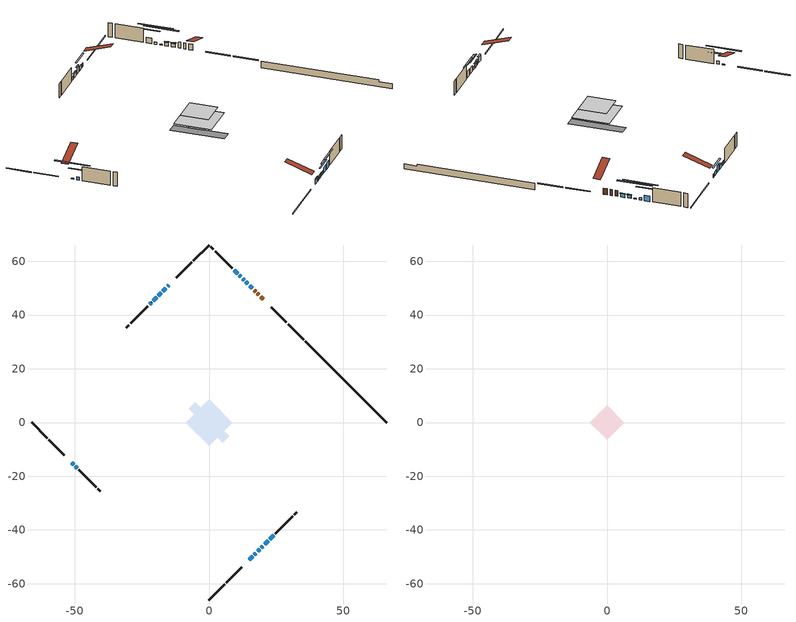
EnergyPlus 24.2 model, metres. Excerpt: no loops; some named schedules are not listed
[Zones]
conditioned space
 floor outside (Floor1 construction): -3.66,0 0,3.66 3.66,0 0,-3.66 z0.79
 floor adiabatic (AdiabaticFloorConstruction): -8.67,0 0,8.67 8.67,0 0,-8.67 z3.23
 floor foundation (Slab1 construction): -7.54,5.07 -5.07,7.54 7.54,-5.07 5.07,-7.54 z-1.53
 wall outside (RimJoist1 construction): 0,-66.1 5.79,-60.31 / -66.1,0 -60.31,-5.79 / 0,66.1 -5.79,60.31 / 35.27,30.83 29.48,36.62 z0.79:1.09
 wall outside (RimJoist2 construction): 6.45,-59.65 12.11,-53.99 / -59.65,-6.45 -53.99,-12.11 / -6.45,59.65 -12.11,53.99 / 28.82,37.28 23.16,42.94 z0.79:1.09
 wall outside (AdiabaticWallConstruction 1): 20.2,45.89 19.24,46.85 / 18.59,47.51 18.01,48.08 / 17.36,48.74 16.78,49.31 z0.79:2.82
 wall outside (AdiabaticWallConstruction): -15.06,51.03 -15.44,50.65 / -19.46,46.64 -20.76,45.34 / -21.41,44.69 -22.08,44.02 z0.79:2.01; 16.13,49.97 15.16,50.94 / 14.5,51.6 13.75,52.35 / 16.91,-49.19 17.45,-48.65 / 18.1,-48 18.86,-47.24 / 19.51,-46.58 20.05,-46.04 z0.79:1.96; -16.1,50 -17.18,48.92 z0.79:2.16; -17.83,48.26 -18.81,47.29 z0.79:2.98; 15.06,-51.03 16.25,-49.85 z0.79:2.52; 13.09,53.01 12.51,53.59 / -51.03,-15.06 -50.45,-15.64 z0.79:1.1; 11.86,54.24 11.32,54.78 z0.79:1.55; 10.66,55.44 9.37,56.73 / 20.71,-45.39 22,-44.09 z0.79:2.67; 22.66,-43.44 24.02,-42.07 z0.79:2.87; -49.8,-16.3 -49.15,-16.95 z0.79:1.86
 wall outside (Wall1 construction): 24.68,-41.42 31.11,-34.99 / -48.5,-17.6 -42.07,-24.03 / -22.73,43.36 -29.16,36.94 / 8.71,57.39 2.28,63.81 z0.79:5.67
 wall outside (Wall3 construction): 31.77,-34.33 32.74,-33.36 / -41.41,-24.69 -40.44,-25.66 / -29.82,36.28 -30.79,35.31 / 1.63,64.47 0.66,65.44 z0.79:5.67
 wall foundation (FoundationWall1 construction): 35.92,30.17,-1.53 35.92,30.17,0.79 63.08,3.02,0.79 63.08,3.02,0.15 66.1,0,0.15 66.1,0,-1.53
 window (WindowConstruction 13): -15.07,51.03 -15.44,50.65 z0.79:2.01
 window (WindowConstruction 5): 16.13,49.97 15.16,50.94 z0.79:1.96
 window (WindowConstruction 6): 14.5,51.6 13.75,52.35 z0.79:1.96
 window (WindowConstruction 7): -16.1,50 -17.18,48.92 z0.79:2.16
 window (WindowConstruction 8): -17.84,48.26 -18.81,47.29 z0.79:2.98
 window (WindowConstruction 9): -19.46,46.64 -20.76,45.34 z0.79:2.01
 window (WindowConstruction 10): 15.07,-51.03 16.25,-49.85 z0.79:2.52
 window (WindowConstruction 11): 16.91,-49.19 17.45,-48.65 z0.79:1.96
 window (WindowConstruction 12): 18.1,-47.99 18.86,-47.24 z0.79:1.96
 window (WindowConstruction 15): 13.09,53.01 12.51,53.58 z0.79:1.09
 window (WindowConstruction 14): -21.41,44.69 -22.08,44.02 z0.79:2.01
 window (WindowConstruction 16): 11.86,54.24 11.32,54.78 z0.79:1.55
 window (WindowConstruction 17): -51.03,-15.07 -50.46,-15.64 z0.79:1.09
 window (WindowConstruction): 10.66,55.44 9.37,56.73 z0.79:2.67
 window (WindowConstruction 1): 19.51,-46.58 20.05,-46.04 z0.79:1.96
 window (WindowConstruction 2): 20.71,-45.39 22,-44.09 z0.79:2.67
 window (WindowConstruction 3): 22.66,-43.44 24.02,-42.07 z0.79:2.87
 window (WindowConstruction 4): -49.8,-16.3 -49.15,-16.94 z0.79:1.86
 door (Door): 20.2,45.9 19.24,46.85 z0.79:2.82
 door (Door 1): 18.59,47.51 18.01,48.08 z0.79:2.82
 door (Door 2): 17.36,48.74 16.78,49.31 z0.79:2.82
 ceiling adiabatic (AdiabaticFloorConstruction): 0,-8.67 8.67,0 0,8.67 -8.67,0 z3.23
attic - vented
 floor to conditioned space (Floor2 construction Reversed): -6.41,0 0,6.41 6.41,0 0,-6.41 z5.67
 roof outside (Roof1 construction): 14.41,-51.69,5.67 8.16,-45.45,8.61 6.52,-47.09,8.61 12.76,-53.33,5.67; -51.69,-14.41,5.67 -45.45,-8.16,8.61 -47.09,-6.52,8.61 -53.33,-12.76,5.67; -14.41,51.69,5.67 -8.16,45.45,8.61 -6.52,47.09,8.61 -12.76,53.33,5.67; 20.86,45.24,5.67 14.62,38.99,8.61 16.26,37.35,8.61 22.5,43.59,5.67
shading: 15.02,51.08 16.27,49.83 16.56,50.12 15.31,51.37 z2.16; 13.6,52.49 14.64,51.45 14.93,51.75 13.89,52.78 z2.16; -19.04,47.05 -14.23,51.86 -14.53,52.15 -19.34,47.34 z4.8; -18.95,47.15 -17.69,48.4 -17.98,48.7 -19.24,47.44 z3.18; -20.9,45.2 -19.32,46.78 -19.61,47.07 -21.19,45.49 z2.21; 16.39,-49.7 14.92,-51.17 15.21,-51.47 16.68,-50 z2.72; 17.59,-48.51 16.77,-49.33 17.06,-49.62 17.88,-48.8 z2.16; 19,-47.1 17.96,-48.14 18.25,-48.43 19.29,-47.39 z2.16; 8.71,57.39 16.89,49.2 17.18,49.5 9,57.68 z6.47; 7.51,58.58 15.66,50.44 15.95,50.73 7.8,58.87 z6.93; -46.65,-19.44 -54.84,-11.26 -55.13,-11.55 -46.94,-19.74 z6.47; 7.5,58.6 12.53,53.57 12.82,53.86 7.79,58.89 z5.31; 21.92,-44.18 17.65,-48.45 17.94,-48.74 22.21,-44.47 z4.6; 23.87,-42.23 18.84,-47.25 19.13,-47.54 24.16,-42.52 z5.31; 25.89,-40.21 20.79,-45.3 21.08,-45.59 26.18,-40.5 z5.51; -47.29,-18.81 -51.67,-14.43 -51.96,-14.72 -47.58,-19.1 z4.5
[Building]
Building 1: Terrain=Suburbs
[Site:Location]
Toronto City Centre_ON: Latitude {deg}=43.63; Longitude {deg}=-79.39; Time Zone {hr}=-5; Elevation {m}=77; Keep Site Location Information=Yes
[Site:GroundTemperature:Shallow]
5.01852, 3.26908, 3.12898, 3.95918, 7.29196, 10.6092, 13.4851, 15.3069, 15.4617, 13.9799, 11.1774, 7.9619
[Site:WaterMainsTemperature]
Calculation Method=Schedule; Temperature Schedule=mains temperature schedule
[Material] Roughness=Rough; Thermal Absorptance=0.9
Name | Thickness {m} | Conductivity {W/m-K} | Density {kg/m3} | Specific Heat {J/kg-K} | Solar Absorptance | Visible Absorptance
asphalt or fiberglass shingles | 0.00635 | 0.162714 | 1121.4 | 1465.45 | 0.4 | 0.4
ceiling loosefill ins | 0.254 | 0.0480833 | 16.02 | 1046.75 | 0.7 | 0.7
ceiling stud and cavity | 0.1397 | 0.101714 | 65.682 | 1177.47 | 0.7 | 0.7
concrete 4.0 in. | 0.1016 | 1.803125 | 2242.8 | 837.4 | 0.7 | 0.7
concrete 8.0 in. | 0.2032 | 1.803125 | 2242.8 | 837.4 | 0.7 | 0.7
door material | 0.04445 | 0.053851 | 512.64 | 1214.23 | 0.7 | 0.7
door material 1 | 0.04445 | 0.20624 | 512.64 | 1214.23 | 0.7 | 0.7
exterior vertical ins | 0.00241454 | 0.029427 | 32.04 | 1214.23 | 0.7 | 0.7
floor covering | 0.0127 | 0.0433444 | 54.468 | 1339.84 | 0.6 | 0.6
floor rigid ins; rim joist rigid ins; wall rigid ins | 0.051816 | 0.029427 | 32.04 | 1214.23 | 0.7 | 0.7
floor rigid ins 1; wall rigid ins 1 | 0.512978 | 0.029427 | 32.04 | 1214.23 | 0.7 | 0.7
floor stud and cavity | 0.1397 | 0.105897 | 92.3553 | 1139.71 | 0.7 | 0.7
floor stud and cavity 1 | 0.1397 | 1.75129 | 37.0049 | 1207.88 | 0.7 | 0.7
furniture material conditioned space 1 | 0.1524 | 0.115458 | 640.8 | 1214.23 | 0.6 | 0.6
gypsum board | 0.0127 | 0.160291 | 801 | 837.4 | 0.6 | 0.6
gypsum board 1 | 0.0127 | 0.160291 | 801 | 837.4 | 0.7 | 0.7
osb sheathing 0.5 in. | 0.0127 | 0.115458 | 512.64 | 1214.23 | 0.7 | 0.7
osb sheathing 0.75 in. | 0.01905 | 0.115458 | 512.64 | 1214.23 | 0.7 | 0.7
osb sheathing 2.0 in. | 0.0508 | 0.115458 | 512.64 | 1214.23 | 0.7 | 0.7
rim joist stud and cavity | 0.0508 | 0.035244 | 125.044 | 1163.47 | 0.6 | 0.6
rim joist stud and cavity 1 | 0.0508 | 0.308293 | 125.044 | 1163.47 | 0.6 | 0.6
wall stud and cavity | 0.1397 | 0.092254 | 139.0536 | 1170.24 | 0.7 | 0.7
wall stud and cavity 1 | 0.1397 | 0.109282 | 139.0536 | 1170.24 | 0.7 | 0.7
wall stud and cavity 2 | 0.0889 | 0.380278 | 52.3479 | 1209.89 | 0.7 | 0.7
wall stud and cavity 3 | 0.0889 | 0.391764 | 83.0341 | 1211.67 | 0.7 | 0.7
wood siding | 0.0254 | 0.102417 | 544.68 | 1172.36 | 0.4 | 0.4
wood siding 1; wood siding 2; wood siding 3 | 0.0254 | 0.102417 | 544.68 | 1172.36 | 0.7 | 0.7
[WindowMaterial:SimpleGlazingSystem]
Name | U-Factor {W/m2-K} | Solar Heat Gain Coefficient
WindowMaterial | 2.24962 | 0.56
WindowMaterial 1 | 2.353531 | 0.52
WindowMaterial 10 | 3.032052 | 0.57
WindowMaterial 11 | 2.93382 | 0.65
WindowMaterial 12 | 2.79528 | 0.3
WindowMaterial 13 | 2.5903 | 0.43
WindowMaterial 2 | 2.97187 | 0.6
WindowMaterial 3 | 2.325141 | 0.53
WindowMaterial 4 | 2.34047 | 0.54
WindowMaterial 5 | 2.27858 | 0.55
WindowMaterial 6 | 2.33195 | 0.53
WindowMaterial 7 | 2.1531 | 0.6
WindowMaterial 8 | 2.191708 | 0.59
WindowMaterial 9 | 2.14969 | 0.6
[Construction]
AdiabaticFloorConstruction: floor stud and cavity 1, floor rigid ins 1, osb sheathing 0.75 in., floor covering
AdiabaticWallConstruction: wood siding 2, wall rigid ins 1, wall stud and cavity 2, gypsum board
AdiabaticWallConstruction 1: wood siding 3, wall rigid ins 1, wall stud and cavity 2, gypsum board
Door; Door 1: door material
Door 2: door material 1
Floor1 construction: floor stud and cavity, floor rigid ins, osb sheathing 0.75 in., floor covering
Floor2 construction Reversed: gypsum board, ceiling stud and cavity, ceiling loosefill ins
FoundationWall1 construction: concrete 8.0 in., gypsum board 1
furniture construction conditioned space 1: furniture material conditioned space 1
PartitionWallConstruction: gypsum board, wall stud and cavity 3, gypsum board
RimJoist1 construction: wood siding 1, rim joist rigid ins, osb sheathing 2.0 in., rim joist stud and cavity
RimJoist2 construction: wood siding 1, rim joist rigid ins, osb sheathing 2.0 in., rim joist stud and cavity 1
Roof1 construction: asphalt or fiberglass shingles
Slab1 construction: concrete 4.0 in.
Wall1 construction: wood siding, wall rigid ins, osb sheathing 0.5 in., wall stud and cavity, gypsum board
Wall3 construction: wood siding, osb sheathing 0.5 in., wall stud and cavity 1, gypsum board
WindowConstruction; WindowConstruction 2: WindowMaterial
WindowConstruction 1; WindowConstruction 11: WindowMaterial 1
WindowConstruction 10: WindowMaterial 9
WindowConstruction 12; WindowConstruction 6: WindowMaterial 5
WindowConstruction 13: WindowMaterial 10
WindowConstruction 14: WindowMaterial 11
WindowConstruction 15; WindowConstruction 17: WindowMaterial 12
WindowConstruction 16: WindowMaterial 13
WindowConstruction 3: WindowMaterial 2
WindowConstruction 4: WindowMaterial 3
WindowConstruction 5: WindowMaterial 4
WindowConstruction 7: WindowMaterial 6
WindowConstruction 8: WindowMaterial 7
WindowConstruction 9: WindowMaterial 8
[Zone] Multiplier=1; Part of Total Floor Area=Yes
Name | Volume {m3}
attic - vented | 39.2715
conditioned space | 561.7
[Space]
Name | Zone | Volume {m3}
attic - vented 1 | attic - vented | 39.2715
conditioned space 1 | conditioned space | 561.7
[ZoneInfiltration:EffectiveLeakageArea]
infil attic - vented 1: Zone or Space=attic - vented 1; Schedule=Always On Discrete; Effective Air Leakage Area {cm2}=3460.63; Stack Coefficient=0.000204679; Wind Coefficient=9.66621e-06
[ZoneMixing]
whole house fan mix: Zone or Space=attic - vented; Schedule=Always On Continuous; Design Flow Rate Calculation Method=Flow/Zone; Design Flow Rate {m3/s}=0; Source Zone or Space=conditioned space
[SurfaceProperty:ExposedFoundationPerimeter]
Slab1: Exposed Perimeter Calculation Method=TotalExposedPerimeter; Total Exposed Perimeter {m}=42.671
[InternalMass] Zone or ZoneList=conditioned space; Space or SpaceList=conditioned space 1
Name | Construction | Surface Area {m2}
furniture mass conditioned space 1 | furniture construction conditioned space 1 | 95.7799
partition wall mass | PartitionWallConstruction | 239.45
[Lights]
interior lighting: Zone or ZoneList or Space or SpaceList=conditioned space 1; Schedule=interior lighting schedule; Design Level Calculation Method=LightingLevel; Lighting Level {W}=343.2; Return Air Fraction=0; Fraction Radiant=0.6; Fraction Visible=0.2; Fraction Replaceable=1
[People]
occupants: Zone or ZoneList or Space or SpaceList=conditioned space 1; Number of People Schedule=occupants schedule; Number of People Calculation Method=People; Number of People=3; Fraction Radiant=0.314171; Sensible Heat Fraction=0.56303; Activity Level Schedule=occupants activity schedule; Carbon Dioxide Generation Rate {m3/s-W}=0; Enable ASHRAE 55 Comfort Warnings=No; Mean Radiant Temperature Calculation Type=EnclosureAveraged
[ElectricEquipment] Zone or ZoneList or Space or SpaceList=conditioned space 1; Design Level Calculation Method=EquipmentLevel
Name | Schedule | Design Level {W} | Fraction Latent | Fraction Radiant | Fraction Lost
clothes dryer | clothes dryer schedule | 140.772 | 0.015 | 0.081 | 0.85
clothes washer | clothes washer schedule | 32.1985 | 0.03 | 0.162 | 0.7
cooking range | cooking range schedule | 215.147 | 0.08 | 0.432 | 0.2
dishwasher | dishwasher schedule | 66.8632 | 0.3 | 0.18 | 0.4
fridge | fridge schedule | 72.9452 | 0 | 0.6 | 0
mech vent bath fan 0 | mech vent bath fan 0 schedule | 50.2 | 0 | 0 | 1
mech vent bath fan 1 | mech vent bath fan 1 schedule | 50.2 | 0 | 0 | 1
mech vent house fan | mech vent house fan schedule | 0 | 0 | 0 | 1
mech vent house fan cfis | mech vent house fan cfis schedule | 0 | 0 | 0 | 0
mech vent range fan 0 | mech vent range fan 0 schedule | 57 | 0 | 0 | 1
misc plug loads | misc plug loads schedule | 494.7 | 0.045 | 0.513 | 0.1
whole house fan | Always On Discrete | 0 | 0 | 0 | 1
[OtherEquipment] Zone or ZoneList or Space or SpaceList=conditioned space 1; Design Level Calculation Method=EquipmentLevel
Name | Fuel Type | Schedule | Design Level {W} | Fraction Latent | Fraction Radiant | Fraction Lost
clothes dryer 1 | Electricity | clothes dryer schedule | 0 | 0.015 | 0.081 | 0.85
cooking range 1 | Electricity | cooking range schedule | 0 | 0.08 | 0.432 | 0.2
general water use latent | None | general water use schedule | 62.594 | 1 | 0 | 0
general water use sensible | None | general water use schedule | -61.6891 | 0 | 0.6 | 0
mech vent house fan latent load | None | Always On Discrete | 0 | 1 | 0 | 0
mech vent house fan sensible load | None | Always On Discrete | 0 | 0 | 0 | 0
water heater energy adjustment1 | NaturalGas | Always On Discrete | 0.01 | 0 | 0 | 1
[ZoneInfiltration:DesignFlowRate] Zone or ZoneList or Space or SpaceList=conditioned space 1; Schedule=Always On Discrete; Design Flow Rate Calculation Method=Flow/Zone; Design Flow Rate {m3/s}=0
infil flow; natural vent flow; whole house fan flow
[Foundation:Kiva]
Foundation Kiva 1: Initial Indoor Air Temperature {C}=18; Wall Height Above Grade {m}=0.789981; Wall Depth Below Slab {m}=0.2032; Custom Block Material Name 1=exterior vertical ins; Custom Block Depth 1 {m}=2.31999; Custom Block X Position 1 {m}=0.2159; Custom Block Z Position 1 {m}=0
[Foundation:Kiva:Settings]
Soil Conductivity {W/m-K}=0.849921; Soil Density {kg/m3}=1842.3; Soil Specific Heat {J/kg-K}=418.7; Ground Solar Absorptivity=0.9; Ground Thermal Absorptivity=0.9; Ground Surface Roughness {m}=0.03; Far-Field Width {m}=40; Deep-Ground Boundary Condition=ZeroFlux; Deep-Ground Depth {m}=40; Minimum Cell Dimension {m}=0.2; Maximum Cell Growth Coefficient=3; Simulation Timestep=Timestep
[Exterior:Lights]
exterior lighting: Schedule=exterior lighting schedule; Design Level {W}=75.6
[Schedule:Constant]
Name | Hourly Value
Always On Continuous; mech vent house fan schedule; mech vent house fan cfis schedule; Always On Discrete | 1
occupants activity schedule | 117.228
fridge schedule | 0
[Schedule:Week:Daily]
interior lighting schedule Week Rule - Jan1-Jan27: interior lighting schedule day, interior lighting schedule day, interior lighting schedule day, interior lighting schedule day, interior lighting schedule day, interior lighting schedule day, interior lighting schedule day, interior lighting schedule default day, interior lighting schedule default day, interior lighting schedule default day, interior lighting schedule default day, interior lighting schedule default day
interior lighting schedule Week Rule - Jan28-Feb3: interior lighting schedule day, interior lighting schedule day, interior lighting schedule day, interior lighting schedule day, interior lighting schedule day 1, interior lighting schedule day 1, interior lighting schedule day 1, interior lighting schedule default day, interior lighting schedule default day, interior lighting schedule default day, interior lighting schedule default day, interior lighting schedule default day
interior lighting schedule Week Rule - Feb4-Feb24: interior lighting schedule day 1, interior lighting schedule day 1, interior lighting schedule day 1, interior lighting schedule day 1, interior lighting schedule day 1, interior lighting schedule day 1, interior lighting schedule day 1, interior lighting schedule default day, interior lighting schedule default day, interior lighting schedule default day, interior lighting schedule default day, interior lighting schedule default day
interior lighting schedule Week Rule - Feb25-Mar3: interior lighting schedule day 1, interior lighting schedule day 1, interior lighting schedule day 1, interior lighting schedule day 1, interior lighting schedule day 2, interior lighting schedule day 2, interior lighting schedule day 2, interior lighting schedule default day, interior lighting schedule default day, interior lighting schedule default day, interior lighting schedule default day, interior lighting schedule default day
interior lighting schedule Week Rule - Mar4-Mar31: interior lighting schedule day 2, interior lighting schedule day 2, interior lighting schedule day 2, interior lighting schedule day 2, interior lighting schedule day 2, interior lighting schedule day 2, interior lighting schedule day 2, interior lighting schedule default day, interior lighting schedule default day, interior lighting schedule default day, interior lighting schedule default day, interior lighting schedule default day
interior lighting schedule Week Rule - Apr1-Apr28: interior lighting schedule day 3, interior lighting schedule day 3, interior lighting schedule day 3, interior lighting schedule day 3, interior lighting schedule day 3, interior lighting schedule day 3, interior lighting schedule day 3, interior lighting schedule default day, interior lighting schedule default day, interior lighting schedule default day, interior lighting schedule default day, interior lighting schedule default day
interior lighting schedule Week Rule - Apr29-May5: interior lighting schedule day 3, interior lighting schedule day 3, interior lighting schedule day 4, interior lighting schedule day 4, interior lighting schedule day 4, interior lighting schedule day 4, interior lighting schedule day 4, interior lighting schedule default day, interior lighting schedule default day, interior lighting schedule default day, interior lighting schedule default day, interior lighting schedule default day
interior lighting schedule Week Rule - May6-May26: interior lighting schedule day 4, interior lighting schedule day 4, interior lighting schedule day 4, interior lighting schedule day 4, interior lighting schedule day 4, interior lighting schedule day 4, interior lighting schedule day 4, interior lighting schedule default day, interior lighting schedule default day, interior lighting schedule default day, interior lighting schedule default day, interior lighting schedule default day
interior lighting schedule Week Rule - May27-Jun2: interior lighting schedule day 4, interior lighting schedule day 4, interior lighting schedule day 4, interior lighting schedule day 4, interior lighting schedule day 4, interior lighting schedule day 5, interior lighting schedule day 5, interior lighting schedule default day, interior lighting schedule default day, interior lighting schedule default day, interior lighting schedule default day, interior lighting schedule default day
interior lighting schedule Week Rule - Jun3-Jun30: interior lighting schedule day 5, interior lighting schedule day 5, interior lighting schedule day 5, interior lighting schedule day 5, interior lighting schedule day 5, interior lighting schedule day 5, interior lighting schedule day 5, interior lighting schedule default day, interior lighting schedule default day, interior lighting schedule default day, interior lighting schedule default day, interior lighting schedule default day
interior lighting schedule Week Rule - Jul1-Jul28: interior lighting schedule day 6, interior lighting schedule day 6, interior lighting schedule day 6, interior lighting schedule day 6, interior lighting schedule day 6, interior lighting schedule day 6, interior lighting schedule day 6, interior lighting schedule default day, interior lighting schedule default day, interior lighting schedule default day, interior lighting schedule default day, interior lighting schedule default day
interior lighting schedule Week Rule - Jul29-Aug4: interior lighting schedule day 6, interior lighting schedule day 6, interior lighting schedule day 6, interior lighting schedule day 7, interior lighting schedule day 7, interior lighting schedule day 7, interior lighting schedule day 7, interior lighting schedule default day, interior lighting schedule default day, interior lighting schedule default day, interior lighting schedule default day, interior lighting schedule default day
interior lighting schedule Week Rule - Aug5-Aug25: interior lighting schedule day 7, interior lighting schedule day 7, interior lighting schedule day 7, interior lighting schedule day 7, interior lighting schedule day 7, interior lighting schedule day 7, interior lighting schedule day 7, interior lighting schedule default day, interior lighting schedule default day, interior lighting schedule default day, interior lighting schedule default day, interior lighting schedule default day
interior lighting schedule Week Rule - Aug26-Sep1: interior lighting schedule day 7, interior lighting schedule day 7, interior lighting schedule day 7, interior lighting schedule day 7, interior lighting schedule day 7, interior lighting schedule day 7, interior lighting schedule day 8, interior lighting schedule default day, interior lighting schedule default day, interior lighting schedule default day, interior lighting schedule default day, interior lighting schedule default day
interior lighting schedule Week Rule - Sep2-Sep29: interior lighting schedule day 8, interior lighting schedule day 8, interior lighting schedule day 8, interior lighting schedule day 8, interior lighting schedule day 8, interior lighting schedule day 8, interior lighting schedule day 8, interior lighting schedule default day, interior lighting schedule default day, interior lighting schedule default day, interior lighting schedule default day, interior lighting schedule default day
interior lighting schedule Week Rule - Sep30-Oct6: interior lighting schedule day 8, interior lighting schedule day 9, interior lighting schedule day 9, interior lighting schedule day 9, interior lighting schedule day 9, interior lighting schedule day 9, interior lighting schedule day 9, interior lighting schedule default day, interior lighting schedule default day, interior lighting schedule default day, interior lighting schedule default day, interior lighting schedule default day
interior lighting schedule Week Rule - Oct7-Oct27: interior lighting schedule day 9, interior lighting schedule day 9, interior lighting schedule day 9, interior lighting schedule day 9, interior lighting schedule day 9, interior lighting schedule day 9, interior lighting schedule day 9, interior lighting schedule default day, interior lighting schedule default day, interior lighting schedule default day, interior lighting schedule default day, interior lighting schedule default day
interior lighting schedule Week Rule - Oct28-Nov3: interior lighting schedule day 9, interior lighting schedule day 9, interior lighting schedule day 9, interior lighting schedule day 9, interior lighting schedule day 10, interior lighting schedule day 10, interior lighting schedule day 10, interior lighting schedule default day, interior lighting schedule default day, interior lighting schedule default day, interior lighting schedule default day, interior lighting schedule default day
interior lighting schedule Week Rule - Nov4-Nov24: interior lighting schedule day 10, interior lighting schedule day 10, interior lighting schedule day 10, interior lighting schedule day 10, interior lighting schedule day 10, interior lighting schedule day 10, interior lighting schedule day 10, interior lighting schedule default day, interior lighting schedule default day, interior lighting schedule default day, interior lighting schedule default day, interior lighting schedule default day
interior lighting schedule Week Rule - Nov25-Dec1: interior lighting schedule day 10, interior lighting schedule day 10, interior lighting schedule day 10, interior lighting schedule day 10, interior lighting schedule day 10, interior lighting schedule day 10, interior lighting schedule day 11, interior lighting schedule default day, interior lighting schedule default day, interior lighting schedule default day, interior lighting schedule default day, interior lighting schedule default day
interior lighting schedule Week Rule - Dec2-Dec31: interior lighting schedule day 11, interior lighting schedule day 11, interior lighting schedule day 11, interior lighting schedule day 11, interior lighting schedule day 11, interior lighting schedule day 11, interior lighting schedule day 11, interior lighting schedule default day, interior lighting schedule default day, interior lighting schedule default day, interior lighting schedule default day, interior lighting schedule default day
occupants schedule Week Rule - Jan1-Dec31: occupants schedule day, occupants schedule day, occupants schedule day, occupants schedule day, occupants schedule day, occupants schedule day, occupants schedule day, occupants schedule default day, occupants schedule default day, occupants schedule default day, occupants schedule default day, occupants schedule default day
clothes dryer schedule Week Rule - Jan1-Dec31: clothes dryer schedule day, clothes dryer schedule day, clothes dryer schedule day, clothes dryer schedule day, clothes dryer schedule day, clothes dryer schedule day, clothes dryer schedule day, clothes dryer schedule default day, clothes dryer schedule default day, clothes dryer schedule default day, clothes dryer schedule default day, clothes dryer schedule default day
clothes washer schedule Week Rule - Jan1-Dec31: clothes washer schedule day, clothes washer schedule day, clothes washer schedule day, clothes washer schedule day, clothes washer schedule day, clothes washer schedule day, clothes washer schedule day, clothes washer schedule default day, clothes washer schedule default day, clothes washer schedule default day, clothes washer schedule default day, clothes washer schedule default day
cooking range schedule Week Rule - Jan1-Dec31: cooking range schedule day, cooking range schedule day, cooking range schedule day, cooking range schedule day, cooking range schedule day, cooking range schedule day, cooking range schedule day, cooking range schedule default day, cooking range schedule default day, cooking range schedule default day, cooking range schedule default day, cooking range schedule default day
dishwasher schedule Week Rule - Jan1-Dec31: dishwasher schedule day, dishwasher schedule day, dishwasher schedule day, dishwasher schedule day, dishwasher schedule day, dishwasher schedule day, dishwasher schedule day, dishwasher schedule default day, dishwasher schedule default day, dishwasher schedule default day, dishwasher schedule default day, dishwasher schedule default day
mech vent bath fan 0 schedule Week Rule - Jan1-Dec31: mech vent bath fan 0 schedule day, mech vent bath fan 0 schedule day, mech vent bath fan 0 schedule day, mech vent bath fan 0 schedule day, mech vent bath fan 0 schedule day, mech vent bath fan 0 schedule day, mech vent bath fan 0 schedule day, mech vent bath fan 0 schedule default day, mech vent bath fan 0 schedule default day, mech vent bath fan 0 schedule default day, mech vent bath fan 0 schedule default day, mech vent bath fan 0 schedule default day
mech vent bath fan 1 schedule Week Rule - Jan1-Dec31: mech vent bath fan 1 schedule day, mech vent bath fan 1 schedule day, mech vent bath fan 1 schedule day, mech vent bath fan 1 schedule day, mech vent bath fan 1 schedule day, mech vent bath fan 1 schedule day, mech vent bath fan 1 schedule day, mech vent bath fan 1 schedule default day, mech vent bath fan 1 schedule default day, mech vent bath fan 1 schedule default day, mech vent bath fan 1 schedule default day, mech vent bath fan 1 schedule default day
mech vent range fan 0 schedule Week Rule - Jan1-Dec31: mech vent range fan 0 schedule day, mech vent range fan 0 schedule day, mech vent range fan 0 schedule day, mech vent range fan 0 schedule day, mech vent range fan 0 schedule day, mech vent range fan 0 schedule day, mech vent range fan 0 schedule day, mech vent range fan 0 schedule default day, mech vent range fan 0 schedule default day, mech vent range fan 0 schedule default day, mech vent range fan 0 schedule default day, mech vent range fan 0 schedule default day
misc plug loads schedule Week Rule - Jan1-Dec31: misc plug loads schedule day, misc plug loads schedule day, misc plug loads schedule day, misc plug loads schedule day, misc plug loads schedule day, misc plug loads schedule day, misc plug loads schedule day, misc plug loads schedule default day, misc plug loads schedule default day, misc plug loads schedule default day, misc plug loads schedule default day, misc plug loads schedule default day
general water use schedule Week Rule - Jan1-Dec31: general water use schedule day, general water use schedule day, general water use schedule day, general water use schedule day, general water use schedule day, general water use schedule day, general water use schedule day, general water use schedule default day, general water use schedule default day, general water use schedule default day, general water use schedule default day, general water use schedule default day
exterior lighting schedule Week Rule - Jan1-Jan27: exterior lighting schedule day, exterior lighting schedule day, exterior lighting schedule day, exterior lighting schedule day, exterior lighting schedule day, exterior lighting schedule day, exterior lighting schedule day, exterior lighting schedule default day, exterior lighting schedule default day, exterior lighting schedule default day, exterior lighting schedule default day, exterior lighting schedule default day
exterior lighting schedule Week Rule - Jan28-Feb3: exterior lighting schedule day, exterior lighting schedule day, exterior lighting schedule day, exterior lighting schedule day, exterior lighting schedule day 1, exterior lighting schedule day 1, exterior lighting schedule day 1, exterior lighting schedule default day, exterior lighting schedule default day, exterior lighting schedule default day, exterior lighting schedule default day, exterior lighting schedule default day
exterior lighting schedule Week Rule - Feb4-Feb24: exterior lighting schedule day 1, exterior lighting schedule day 1, exterior lighting schedule day 1, exterior lighting schedule day 1, exterior lighting schedule day 1, exterior lighting schedule day 1, exterior lighting schedule day 1, exterior lighting schedule default day, exterior lighting schedule default day, exterior lighting schedule default day, exterior lighting schedule default day, exterior lighting schedule default day
exterior lighting schedule Week Rule - Feb25-Mar3: exterior lighting schedule day 1, exterior lighting schedule day 1, exterior lighting schedule day 1, exterior lighting schedule day 1, exterior lighting schedule day 2, exterior lighting schedule day 2, exterior lighting schedule day 2, exterior lighting schedule default day, exterior lighting schedule default day, exterior lighting schedule default day, exterior lighting schedule default day, exterior lighting schedule default day
exterior lighting schedule Week Rule - Mar4-Mar31: exterior lighting schedule day 2, exterior lighting schedule day 2, exterior lighting schedule day 2, exterior lighting schedule day 2, exterior lighting schedule day 2, exterior lighting schedule day 2, exterior lighting schedule day 2, exterior lighting schedule default day, exterior lighting schedule default day, exterior lighting schedule default day, exterior lighting schedule default day, exterior lighting schedule default day
exterior lighting schedule Week Rule - Apr1-Apr28: exterior lighting schedule day 3, exterior lighting schedule day 3, exterior lighting schedule day 3, exterior lighting schedule day 3, exterior lighting schedule day 3, exterior lighting schedule day 3, exterior lighting schedule day 3, exterior lighting schedule default day, exterior lighting schedule default day, exterior lighting schedule default day, exterior lighting schedule default day, exterior lighting schedule default day
exterior lighting schedule Week Rule - Apr29-May5: exterior lighting schedule day 3, exterior lighting schedule day 3, exterior lighting schedule day 4, exterior lighting schedule day 4, exterior lighting schedule day 4, exterior lighting schedule day 4, exterior lighting schedule day 4, exterior lighting schedule default day, exterior lighting schedule default day, exterior lighting schedule default day, exterior lighting schedule default day, exterior lighting schedule default day
exterior lighting schedule Week Rule - May6-May26: exterior lighting schedule day 4, exterior lighting schedule day 4, exterior lighting schedule day 4, exterior lighting schedule day 4, exterior lighting schedule day 4, exterior lighting schedule day 4, exterior lighting schedule day 4, exterior lighting schedule default day, exterior lighting schedule default day, exterior lighting schedule default day, exterior lighting schedule default day, exterior lighting schedule default day
exterior lighting schedule Week Rule - May27-Jun2: exterior lighting schedule day 4, exterior lighting schedule day 4, exterior lighting schedule day 4, exterior lighting schedule day 4, exterior lighting schedule day 4, exterior lighting schedule day 5, exterior lighting schedule day 5, exterior lighting schedule default day, exterior lighting schedule default day, exterior lighting schedule default day, exterior lighting schedule default day, exterior lighting schedule default day
exterior lighting schedule Week Rule - Jun3-Jun30: exterior lighting schedule day 5, exterior lighting schedule day 5, exterior lighting schedule day 5, exterior lighting schedule day 5, exterior lighting schedule day 5, exterior lighting schedule day 5, exterior lighting schedule day 5, exterior lighting schedule default day, exterior lighting schedule default day, exterior lighting schedule default day, exterior lighting schedule default day, exterior lighting schedule default day
[Schedule:Year]
interior lighting schedule: interior lighting schedule Week Rule - Jan1-Jan27, 1, 1, 1, 27, interior lighting schedule Week Rule - Jan28-Feb3, 1, 28, 2, 3, interior lighting schedule Week Rule - Feb4-Feb24, 2, 4, 2, 24, interior lighting schedule Week Rule - Feb25-Mar3, 2, 25, 3, 3, interior lighting schedule Week Rule - Mar4-Mar31, 3, 4, 3, 31, interior lighting schedule Week Rule - Apr1-Apr28, 4, 1, 4, 28, interior lighting schedule Week Rule - Apr29-May5, 4, 29, 5, 5, interior lighting schedule Week Rule - May6-May26, 5, 6, 5, 26, interior lighting schedule Week Rule - May27-Jun2, 5, 27, 6, 2, interior lighting schedule Week Rule - Jun3-Jun30, 6, 3, 6, 30, interior lighting schedule Week Rule - Jul1-Jul28, 7, 1, 7, 28, interior lighting schedule Week Rule - Jul29-Aug4, 7, 29, 8, 4, interior lighting schedule Week Rule - Aug5-Aug25, 8, 5, 8, 25, interior lighting schedule Week Rule - Aug26-Sep1, 8, 26, 9, 1, interior lighting schedule Week Rule - Sep2-Sep29, 9, 2, 9, 29, interior lighting schedule Week Rule - Sep30-Oct6, 9, 30, 10, 6, interior lighting schedule Week Rule - Oct7-Oct27, 10, 7, 10, 27, interior lighting schedule Week Rule - Oct28-Nov3, 10, 28, 11, 3, interior lighting schedule Week Rule - Nov4-Nov24, 11, 4, 11, 24, interior lighting schedule Week Rule - Nov25-Dec1, 11, 25, 12, 1, interior lighting schedule Week Rule - Dec2-Dec31, 12, 2, 12, 31
occupants schedule: occupants schedule Week Rule - Jan1-Dec31, 1, 1, 12, 31
clothes dryer schedule: clothes dryer schedule Week Rule - Jan1-Dec31, 1, 1, 12, 31
clothes washer schedule: clothes washer schedule Week Rule - Jan1-Dec31, 1, 1, 12, 31
cooking range schedule: cooking range schedule Week Rule - Jan1-Dec31, 1, 1, 12, 31
dishwasher schedule: dishwasher schedule Week Rule - Jan1-Dec31, 1, 1, 12, 31
mech vent bath fan 0 schedule: mech vent bath fan 0 schedule Week Rule - Jan1-Dec31, 1, 1, 12, 31
mech vent bath fan 1 schedule: mech vent bath fan 1 schedule Week Rule - Jan1-Dec31, 1, 1, 12, 31
mech vent range fan 0 schedule: mech vent range fan 0 schedule Week Rule - Jan1-Dec31, 1, 1, 12, 31
misc plug loads schedule: misc plug loads schedule Week Rule - Jan1-Dec31, 1, 1, 12, 31
general water use schedule: general water use schedule Week Rule - Jan1-Dec31, 1, 1, 12, 31
exterior lighting schedule: exterior lighting schedule Week Rule - Jan1-Jan27, 1, 1, 1, 27, exterior lighting schedule Week Rule - Jan28-Feb3, 1, 28, 2, 3, exterior lighting schedule Week Rule - Feb4-Feb24, 2, 4, 2, 24, exterior lighting schedule Week Rule - Feb25-Mar3, 2, 25, 3, 3, exterior lighting schedule Week Rule - Mar4-Mar31, 3, 4, 3, 31, exterior lighting schedule Week Rule - Apr1-Apr28, 4, 1, 4, 28, exterior lighting schedule Week Rule - Apr29-May5, 4, 29, 5, 5, exterior lighting schedule Week Rule - May6-May26, 5, 6, 5, 26, exterior lighting schedule Week Rule - May27-Jun2, 5, 27, 6, 2, exterior lighting schedule Week Rule - Jun3-Jun30, 6, 3, 6, 30, exterior lighting schedule Week Rule - Jul1-Jul28, 7, 1, 7, 28, exterior lighting schedule Week Rule - Jul29-Aug4, 7, 29, 8, 4, exterior lighting schedule Week Rule - Aug5-Aug25, 8, 5, 8, 25, exterior lighting schedule Week Rule - Aug26-Sep1, 8, 26, 9, 1, exterior lighting schedule Week Rule - Sep2-Sep29, 9, 2, 9, 29, exterior lighting schedule Week Rule - Sep30-Oct6, 9, 30, 10, 6, exterior lighting schedule Week Rule - Oct7-Oct27, 10, 7, 10, 27, exterior lighting schedule Week Rule - Oct28-Nov3, 10, 28, 11, 3, exterior lighting schedule Week Rule - Nov4-Nov24, 11, 4, 11, 24, exterior lighting schedule Week Rule - Nov25-Dec1, 11, 25, 12, 1, exterior lighting schedule Week Rule - Dec2-Dec31, 12, 2, 12, 31
[Schedule:Compact]
mains temperature schedule: Through: 01/01, For: AllDays, Until: 24:00, 8.80333, Through: 01/02, For: AllDays, Until: 24:00, 8.74333, Through: 01/03, For: AllDays, Until: 24:00, 8.68389, Through: 01/04, For: AllDays, Until: 24:00, 8.62611, Through: 01/05, For: AllDays, Until: 24:00, 8.56944, Through: 01/06, For: AllDays, Until: 24:00, 8.51389, Through: 01/07, For: AllDays, Until: 24:00, 8.45944, Through: 01/08, For: AllDays, Until: 24:00, 8.40611, Through: 01/09, For: AllDays, Until: 24:00, 8.35389, Through: 01/10, For: AllDays, Until: 24:00, 8.30278, Through: 01/11, For: AllDays, Until: 24:00, 8.25333, Through: 01/12, For: AllDays, Until: 24:00, 8.205, Through: 01/13, For: AllDays, Until: 24:00, 8.15778, Through: 01/14, For: AllDays, Until: 24:00, 8.11222, Through: 01/15, For: AllDays, Until: 24:00, 8.06778, Through: 01/16, For: AllDays, Until: 24:00, 8.02444, Through: 01/17, For: AllDays, Until: 24:00, 7.98222, Through: 01/18, For: AllDays, Until: 24:00, 7.94167, Through: 01/19, For: AllDays, Until: 24:00, 7.90222, Through: 01/20, For: AllDays, Until: 24:00, 7.86444, Through: 01/21, For: AllDays, Until: 24:00, 7.82778, Through: 01/22, For: AllDays, Until: 24:00, 7.79278, Through: 01/23, For: AllDays, Until: 24:00, 7.75889, Through: 01/24, For: AllDays, Until: 24:00, 7.72667, Through: 01/25, For: AllDays, Until: 24:00, 7.69556, Through: 01/26, For: AllDays, Until: 24:00, 7.66611, Through: 01/27, For: AllDays, Until: 24:00, 7.63778, Through: 01/28, For: AllDays, Until: 24:00, 7.61111, Through: 01/29, For: AllDays, Until: 24:00, 7.58556, Through: 01/30, For: AllDays, Until: 24:00, 7.56167, Through: 01/31, For: AllDays, Until: 24:00, 7.53944, Through: 02/01, For: AllDays, Until: 24:00, 7.51833, Through: 02/02, For: AllDays, Until: 24:00, 7.49889, Through: 02/03, For: AllDays, Until: 24:00, 7.48111, Through: 02/04, For: AllDays, Until: 24:00, 7.46444, Through: 02/05, For: AllDays, Until: 24:00, 7.44944, Through: 02/06, For: AllDays, Until: 24:00, 7.43556, Through: 02/07, For: AllDays, Until: 24:00, 7.42333, Through: 02/08, For: AllDays, Until: 24:00, 7.41278, Through: 02/09, For: AllDays, Until: 24:00, 7.40389, Through: 02/10, For: AllDays, Until: 24:00, 7.39611, Through: 02/11, For: AllDays, Until: 24:00, 7.39, Through: 02/12, For: AllDays, Until: 24:00, 7.38556, Through: 02/13, For: AllDays, Until: 24:00, 7.38222, Through: 02/14, For: AllDays, Until: 24:00, 7.38056, Through: 02/15, For: AllDays, Until: 24:00, 7.38056, Through: 02/16, For: AllDays, Until: 24:00, 7.38222, Through: 02/17, For: AllDays, Until: 24:00, 7.385, Through: 02/18, For: AllDays, Until: 24:00, 7.38944, Through: 02/19, For: AllDays, Until: 24:00, 7.395, Through: 02/20, For: AllDays, Until: 24:00, 7.40278, Through: 02/21, For: AllDays, Until: 24:00, 7.41167, Through: 02/22, For: AllDays, Until: 24:00, 7.42222, Through: 02/23, For: AllDays, Until: 24:00, 7.43389, Through: 02/24, For: AllDays, Until: 24:00, 7.44722, Through: 02/25, For: AllDays, Until: 24:00, 7.46222, Through: 02/26, For: AllDays, Until: 24:00, 7.47833, Through: 02/27, For: AllDays, Until: 24:00, 7.49611, Through: 02/28, For: AllDays, Until: 24:00, 7.51556, Through: 03/01, For: AllDays, Until: 24:00, 7.53667, Through: 03/02, For: AllDays, Until: 24:00, 7.55889, Through: 03/03, For: AllDays, Until: 24:00, 7.58222, Through: 03/04, For: AllDays, Until: 24:00, 7.60722, Through: 03/05, For: AllDays, Until: 24:00, 7.63389, Through: 03/06, For: AllDays, Until: 24:00, 7.66222, Through: 03/07, For: AllDays, Until: 24:00, 7.69111, Through: 03/08, For: AllDays, Until: 24:00, 7.72222, Through: 03/09, For: AllDays, Until: 24:00, 7.75444, Through: 03/10, For: AllDays, Until: 24:00, 7.78778, Through: 03/11, For: AllDays, Until: 24:00, 7.82278, Through: 03/12, For: AllDays, Until: 24:00, 7.85944, Through: 03/13, For: AllDays, Until: 24:00, 7.89722, Through: 03/14, For: AllDays, Until: 24:00, 7.93611, Through: 03/15, For: AllDays, Until: 24:00, 7.97667, Through: 03/16, For: AllDays, Until: 24:00, 8.01833, Through: 03/17, For: AllDays, Until: 24:00, 8.06167, Through: 03/18, For: AllDays, Until: 24:00, 8.10611, Through: 03/19, For: AllDays, Until: 24:00, 8.15167, Through: 03/20, For: AllDays, Until: 24:00, 8.19833, Through: 03/21, For: AllDays, Until: 24:00, 8.24667, Through: 03/22, For: AllDays, Until: 24:00, 8.29611, Through: 03/23, For: AllDays, Until: 24:00, 8.34667, Through: 03/24, For: AllDays, Until: 24:00, 8.39889, Through: 03/25, For: AllDays, Until: 24:00, 8.45167, Through: 03/26, For: AllDays, Until: 24:00, 8.50611, Through: 03/27, For: AllDays, Until: 24:00, 8.56167, Through: 03/28, For: AllDays, Until: 24:00, 8.61833, Through: 03/29, For: AllDays, Until: 24:00, 8.67611, Through: 03/30, For: AllDays, Until: 24:00, 8.735, Through: 03/31, For: AllDays, Until: 24:00, 8.795, Through: 04/01, For: AllDays, Until: 24:00, 8.85611, Through: 04/02, For: AllDays, Until: 24:00, 8.91833, Through: 04/03, For: AllDays, Until: 24:00, 8.98167, Through: 04/04, For: AllDays, Until: 24:00, 9.04556, Through: 04/05, For: AllDays, Until: 24:00, 9.11111, Through: 04/06, For: AllDays, Until: 24:00, 9.17722, Through: 04/07, For: AllDays, Until: 24:00, 9.24444, Through: 04/08, For: AllDays, Until: 24:00, 9.31222, Through: 04/09, For: AllDays, Until: 24:00, 9.38167, Through: 04/10, For: AllDays, Until: 24:00, 9.45167, Through: 04/11, For: AllDays, Until: 24:00, 9.52222, Through: 04/12, For: AllDays, Until: 24:00, 9.59444, Through: 04/13, For: AllDays, Until: 24:00, 9.66667, Through: 04/14, For: AllDays, Until: 24:00, 9.74, Through: 04/15, For: AllDays, Until: 24:00, 9.81444, Through: 04/16, For: AllDays, Until: 24:00, 9.88944, Through: 04/17, For: AllDays, Until: 24:00, 9.96556, Through: 04/18, For: AllDays, Until: 24:00, 10.0417, Through: 04/19, For: AllDays, Until: 24:00, 10.1189, Through: 04/20, For: AllDays, Until: 24:00, 10.1972, Through: 04/21, For: AllDays, Until: 24:00, 10.2756, Through: 04/22, For: AllDays, Until: 24:00, 10.355, Through: 04/23, For: AllDays, Until: 24:00, 10.435, Through: 04/24, For: AllDays, Until: 24:00, 10.515, Through: 04/25, For: AllDays, Until: 24:00, 10.5961, Through: 04/26, For: AllDays, Until: 24:00, 10.6778, Through: 04/27, For: AllDays, Until: 24:00, 10.76, Through: 04/28, For: AllDays, Until: 24:00, 10.8428, Through: 04/29, For: AllDays, Until: 24:00, 10.9261, Through: 04/30, For: AllDays, Until: 24:00, 11.0094, Through: 05/01, For: AllDays, Until: 24:00, 11.0933, Through: 05/02, For: AllDays, Until: 24:00, 11.1778, Through: 05/03, For: AllDays, Until: 24:00, 11.2628, Through: 05/04, For: AllDays, Until: 24:00, 11.3478, Through: 05/05, For: AllDays, Until: 24:00, 11.4333, Through: 05/06, For: AllDays, Until: 24:00, 11.5189, Through: 05/07, For: AllDays, Until: 24:00, 11.605, Through: 05/08, For: AllDays, Until: 24:00, 11.6917, Through: 05/09, For: AllDays, Until: 24:00, 11.7778, Through: 05/10, For: AllDays, Until: 24:00, 11.865, Through: 05/11, For: AllDays, Until: 24:00, 11.9517, Through: 05/12, For: AllDays, Until: 24:00, 12.0389, Through: 05/13, For: AllDays, Until: 24:00, 12.1261, Through: 05/14, For: AllDays, Until: 24:00, 12.2133, Through: 05/15, For: AllDays, Until: 24:00, 12.3006, Through: 05/16, For: AllDays, Until: 24:00, 12.3883, Through: 05/17, For: AllDays, Until: 24:00, 12.4756, Through: 05/18, For: AllDays, Until: 24:00, 12.5628, Through: 05/19, For: AllDays, Until: 24:00, 12.6506, Through: 05/20, For: AllDays, Until: 24:00, 12.7378, Through: 05/21, For: AllDays, Until: 24:00, 12.825, Through: 05/22, For: AllDays, Until: 24:00, 12.9122, Through: 05/23, For: AllDays, Until: 24:00, 12.9994, Through: 05/24, For: AllDays, Until: 24:00, 13.0861, Through: 05/25, For: AllDays, Until: 24:00, 13.1728, Through: 05/26, For: AllDays, Until: 24:00, 13.2594, Through: 05/27, For: AllDays, Until: 24:00, 13.3456, Through: 05/28, For: AllDays, Until: 24:00, 13.4317, Through: 05/29, For: AllDays, Until: 24:00, 13.5172, Through: 05/30, For: AllDays, Until: 24:00, 13.6028, Through: 05/31, For: AllDays, Until: 24:00, 13.6878, Through: 06/01, For: AllDays, Until: 24:00, 13.7722, Through: 06/02, For: AllDays, Until: 24:00, 13.8567, Through: 06/03, For: AllDays, Until: 24:00, 13.9406, Through: 06/04, For: AllDays, Until: 24:00, 14.0239, Through: 06/05, For: AllDays, Until: 24:00, 14.1067, Through: 06/06, For: AllDays, Until: 24:00, 14.1894, Through: 06/07, For: AllDays, Until: 24:00, 14.2711, Through: 06/08, For: AllDays, Until: 24:00, 14.3528, Through: 06/09, For: AllDays, Until: 24:00, 14.4339, Through: 06/10, For: AllDays, Until: 24:00, 14.5139, Through: 06/11, For: AllDays, Until: 24:00, 14.5939, Through: 06/12, For: AllDays, Until: 24:00, 14.6728, Through: 06/13, For: AllDays, Until: 24:00, 14.7511, Through: 06/14, For: AllDays, Until: 24:00, 14.8289, Through: 06/15, For: AllDays, Until: 24:00, 14.9061, Through: 06/16, For: AllDays, Until: 24:00, 14.9822, Through: 06/17, For: AllDays, Until: 24:00, 15.0578, Through: 06/18, For: AllDays, Until: 24:00, 15.1328, Through: 06/19, For: AllDays, Until: 24:00, 15.2067, Through: 06/20, For: AllDays, Until: 24:00, 15.28, Through: 06/21, For: AllDays, Until: 24:00, 15.3522, Through: 06/22, For: AllDays, Until: 24:00, 15.4239, Through: 06/23, For: AllDays, Until: 24:00, 15.4944, Through: 06/24, For: AllDays, Until: 24:00, 15.5639, Through: 06/25, For: AllDays, Until: 24:00, 15.6328, Through: 06/26, For: AllDays, Until: 24:00, 15.7006, Through: 06/27, For: AllDays, Until: 24:00, 15.7678, Through: 06/28, For: AllDays, Until: 24:00, 15.8333, Through: 06/29, For: AllDays, Until: 24:00, 15.8983, Through: 06/30, For: AllDays, Until: 24:00, 15.9622, Through: 07/01, For: AllDays, Until: 24:00, 16.025, Through: 07/02, For: AllDays, Until: 24:00, 16.0872, Through: 07/03, For: AllDays, Until: 24:00, 16.1478, Through: 07/04, For: AllDays, Until: 24:00, 16.2072, Through: 07/05, For: AllDays, Until: 24:00, 16.2661, Through: 07/06, For: AllDays, Until: 24:00, 16.3233, Through: 07/07, For: AllDays, Until: 24:00, 16.3794, Through: 07/08, For: AllDays, Until: 24:00, 16.435, Through: 07/09, For: AllDays, Until: 24:00, 16.4889, Through: 07/10, For: AllDays, Until: 24:00, 16.5417, Through: 07/11, For: AllDays, Until: 24:00, 16.5928, Through: 07/12, For: AllDays, Until: 24:00, 16.6433, Through: 07/13, For: AllDays, Until: 24:00, 16.6922, Through: 07/14, For: AllDays, Until: 24:00, 16.74, Through: 07/15, For: AllDays, Until: 24:00, 16.7867, Through: 07/16, For: AllDays, Until: 24:00, 16.8322, Through: 07/17, For: AllDays, Until: 24:00, 16.8761, Through: 07/18, For: AllDays, Until: 24:00, 16.9189, Through: 07/19, For: AllDays, Until: 24:00, 16.96, Through: 07/20, For: AllDays, Until: 24:00, 17, Through: 07/21, For: AllDays, Until: 24:00, 17.0389, Through: 07/22, For: AllDays, Until: 24:00, 17.0761, Through: 07/23, For: AllDays, Until: 24:00, 17.1122, Through: 07/24, For: AllDays, Until: 24:00, 17.1467, Through: 07/25, For: AllDays, Until: 24:00, 17.18, Through: 07/26, For: AllDays, Until: 24:00, 17.2117, Through: 07/27, For: AllDays, Until: 24:00, 17.2422, Through: 07/28, For: AllDays, Until: 24:00, 17.2711, Through: 07/29, For: AllDays, Until: 24:00, 17.2983, Through: 07/30, For: AllDays, Until: 24:00, 17.3244, Through: 07/31, For: AllDays, Until: 24:00, 17.3494, Through: 08/01, For: AllDays, Until: 24:00, 17.3728, Through: 08/02, For: AllDays, Until: 24:00, 17.3944, Through: 08/03, For: AllDays, Until: 24:00, 17.4144, Through: 08/04, For: AllDays, Until: 24:00, 17.4333, Through: 08/05, For: AllDays, Until: 24:00, 17.4506, Through: 08/06, For: AllDays, Until: 24:00, 17.4667, Through: 08/07, For: AllDays, Until: 24:00, 17.4811, Through: 08/08, For: AllDays, Until: 24:00, 17.4939, Through: 08/09, For: AllDays, Until: 24:00, 17.5056, Through: 08/10, For: AllDays, Until: 24:00, 17.5156, Through: 08/11, For: AllDays, Until: 24:00, 17.5239, Through: 08/12, For: AllDays, Until: 24:00, 17.5311, Through: 08/13, For: AllDays, Until: 24:00, 17.5361, Through: 08/14, For: AllDays, Until: 24:00, 17.54, Through: 08/15, For: AllDays, Until: 24:00, 17.5428, Through: 08/16, For: AllDays, Until: 24:00, 17.5439, Through: 08/17, For: AllDays, Until: 24:00, 17.5433, Through: 08/18, For: AllDays, Until: 24:00, 17.5411, Through: 08/19, For: AllDays, Until: 24:00, 17.5372, Through: 08/20, For: AllDays, Until: 24:00, 17.5322, Through: 08/21, For: AllDays, Until: 24:00, 17.5256, Through: 08/22, For: AllDays, Until: 24:00, 17.5178, Through: 08/23, For: AllDays, Until: 24:00, 17.5083, Through: 08/24, For: AllDays, Until: 24:00, 17.4972, Through: 08/25, For: AllDays, Until: 24:00, 17.4844, Through: 08/26, For: AllDays, Until: 24:00, 17.4706, Through: 08/27, For: AllDays, Until: 24:00, 17.455, Through: 08/28, For: AllDays, Until: 24:00, 17.4378, Through: 08/29, For: AllDays, Until: 24:00, 17.4194, Through: 08/30, For: AllDays, Until: 24:00, 17.3994, Through: 08/31, For: AllDays, Until: 24:00, 17.3778, Through: 09/01, For: AllDays, Until: 24:00, 17.355, Through: 09/02, For: AllDays, Until: 24:00, 17.3311, Through: 09/03, For: AllDays, Until: 24:00, 17.305, Through: 09/04, For: AllDays, Until: 24:00, 17.2778, Through: 09/05, For: AllDays, Until: 24:00, 17.2494, Through: 09/06, For: AllDays, Until: 24:00, 17.2194, Through: 09/07, For: AllDays, Until: 24:00, 17.1878, Through: 09/08, For: AllDays, Until: 24:00, 17.155, Through: 09/09, For: AllDays, Until: 24:00, 17.1206, Through: 09/10, For: AllDays, Until: 24:00, 17.085, Through: 09/11, For: AllDays, Until: 24:00, 17.0483, Through: 09/12, For: AllDays, Until: 24:00, 17.01, Through: 09/13, For: AllDays, Until: 24:00, 16.97, Through: 09/14, For: AllDays, Until: 24:00, 16.9289, Through: 09/15, For: AllDays, Until: 24:00, 16.8867, Through: 09/16, For: AllDays, Until: 24:00, 16.8428, Through: 09/17, For: AllDays, Until: 24:00, 16.7983, Through: 09/18, For: AllDays, Until: 24:00, 16.7517, Through: 09/19, For: AllDays, Until: 24:00, 16.7044, Through: 09/20, For: AllDays, Until: 24:00, 16.6556, Through: 09/21, For: AllDays, Until: 24:00, 16.6056, Through: 09/22, For: AllDays, Until: 24:00, 16.5544, Through: 09/23, For: AllDays, Until: 24:00, 16.5017, Through: 09/24, For: AllDays, Until: 24:00, 16.4483, Through: 09/25, For: AllDays, Until: 24:00, 16.3933, Through: 09/26, For: AllDays, Until: 24:00, 16.3372, Through: 09/27, For: AllDays, Until: 24:00, 16.2806, Through: 09/28, For: AllDays, Until: 24:00, 16.2222, Through: 09/29, For: AllDays, Until: 24:00, 16.1628, Through: 09/30, For: AllDays, Until: 24:00, 16.1022, Through: 10/01, For: AllDays, Until: 24:00, 16.0406, Through: 10/02, For: AllDays, Until: 24:00, 15.9778, Through: 10/03, For: AllDays, Until: 24:00, 15.9144, Through: 10/04, For: AllDays, Until: 24:00, 15.8494, Through: 10/05, For: AllDays, Until: 24:00, 15.7839, Through: 10/06, For: AllDays, Until: 24:00, 15.7172, Through: 10/07, For: AllDays, Until: 24:00, 15.6494, Through: 10/08, For: AllDays, Until: 24:00, 15.5811, Through: 10/09, For: AllDays, Until: 24:00, 15.5117, Through: 10/10, For: AllDays, Until: 24:00, 15.4411, Through: 10/11, For: AllDays, Until: 24:00, 15.37, Through: 10/12, For: AllDays, Until: 24:00, 15.2978, Through: 10/13, For: AllDays, Until: 24:00, 15.225, Through: 10/14, For: AllDays, Until: 24:00, 15.1511, Through: 10/15, For: AllDays, Until: 24:00, 15.0767, Through: 10/16, For: AllDays, Until: 24:00, 15.0011, Through: 10/17, For: AllDays, Until: 24:00, 14.925, Through: 10/18, For: AllDays, Until: 24:00, 14.8483, Through: 10/19, For: AllDays, Until: 24:00, 14.7706, Through: 10/20, For: AllDays, Until: 24:00, 14.6922, Through: 10/21, For: AllDays, Until: 24:00, 14.6133, Through: 10/22, For: AllDays, Until: 24:00, 14.5339, Through: 10/23, For: AllDays, Until: 24:00, 14.4539, Through: 10/24, For: AllDays, Until: 24:00, 14.3728, Through: 10/25, For: AllDays, Until: 24:00, 14.2917, Through: 10/26, For: AllDays, Until: 24:00, 14.21, Through: 10/27, For: AllDays, Until: 24:00, 14.1272, Through: 10/28, For: AllDays, Until: 24:00, 14.0444, Through: 10/29, For: AllDays, Until: 24:00, 13.9611, Through: 10/30, For: AllDays, Until: 24:00, 13.8772, Through: 10/31, For: AllDays, Until: 24:00, 13.7933, Through: 11/01, For: AllDays, Until: 24:00, 13.7089, Through: 11/02, For: AllDays, Until: 24:00, 13.6239, Through: 11/03, For: AllDays, Until: 24:00, 13.5383, Through: 11/04, For: AllDays, Until: 24:00, 13.4528, Through: 11/05, For: AllDays, Until: 24:00, 13.3667, Through: 11/06, For: AllDays, Until: 24:00, 13.2806, Through: 11/07, For: AllDays, Until: 24:00, 13.1944, Through: 11/08, For: AllDays, Until: 24:00, 13.1078, Through: 11/09, For: AllDays, Until: 24:00, 13.0206, Through: 11/10, For: AllDays, Until: 24:00, 12.9339, Through: 11/11, For: AllDays, Until: 24:00, 12.8467, Through: 11/12, For: AllDays, Until: 24:00, 12.7594, Through: 11/13, For: AllDays, Until: 24:00, 12.6722, Through: 11/14, For: AllDays, Until: 24:00, 12.5844, Through: 11/15, For: AllDays, Until: 24:00, 12.4972, Through: 11/16, For: AllDays, Until: 24:00, 12.41, Through: 11/17, For: AllDays, Until: 24:00, 12.3222, Through: 11/18, For: AllDays, Until: 24:00, 12.235, Through: 11/19, For: AllDays, Until: 24:00, 12.1478, Through: 11/20, For: AllDays, Until: 24:00, 12.0606, Through: 11/21, For: AllDays, Until: 24:00, 11.9733, Through: 11/22, For: AllDays, Until: 24:00, 11.8861, Through: 11/23, For: AllDays, Until: 24:00, 11.7994, Through: 11/24, For: AllDays, Until: 24:00, 11.7128, Through: 11/25, For: AllDays, Until: 24:00, 11.6267, Through: 11/26, For: AllDays, Until: 24:00, 11.5406, Through: 11/27, For: AllDays, Until: 24:00, 11.4544, Through: 11/28, For: AllDays, Until: 24:00, 11.3689, Through: 11/29, For: AllDays, Until: 24:00, 11.2839, Through: 11/30, For: AllDays, Until: 24:00, 11.1989, Through: 12/01, For: AllDays, Until: 24:00, 11.1144, Through: 12/02, For: AllDays, Until: 24:00, 11.03, Through: 12/03, For: AllDays, Until: 24:00, 10.9467, Through: 12/04, For: AllDays, Until: 24:00, 10.8633, Through: 12/05, For: AllDays, Until: 24:00, 10.7806, Through: 12/06, For: AllDays, Until: 24:00, 10.6983, Through: 12/07, For: AllDays, Until: 24:00, 10.6167, Through: 12/08, For: AllDays, Until: 24:00, 10.5356, Through: 12/09, For: AllDays, Until: 24:00, 10.4544, Through: 12/10, For: AllDays, Until: 24:00, 10.3744, Through: 12/11, For: AllDays, Until: 24:00, 10.295, Through: 12/12, For: AllDays, Until: 24:00, 10.2167, Through: 12/13, For: AllDays, Until: 24:00, 10.1383, Through: 12/14, For: AllDays, Until: 24:00, 10.0611, Through: 12/15, For: AllDays, Until: 24:00, 9.98444, Through: 12/16, For: AllDays, Until: 24:00, 9.90833, Through: 12/17, For: AllDays, Until: 24:00, 9.83278, Through: 12/18, For: AllDays, Until: 24:00, 9.75833, Through: 12/19, For: AllDays, Until: 24:00, 9.685, Through: 12/20, For: AllDays, Until: 24:00, 9.61222, Through: 12/21, For: AllDays, Until: 24:00, 9.54, Through: 12/22, For: AllDays, Until: 24:00, 9.46889, Through: 12/23, For: AllDays, Until: 24:00, 9.39889, Through: 12/24, For: AllDays, Until: 24:00, 9.32944, Through: 12/25, For: AllDays, Until: 24:00, 9.26111, Through: 12/26, For: AllDays, Until: 24:00, 9.19389, Through: 12/27, For: AllDays, Until: 24:00, 9.12722, Through: 12/28, For: AllDays, Until: 24:00, 9.06167, Through: 12/29, For: AllDays, Until: 24:00, 8.99722, Through: 12/30, For: AllDays, Until: 24:00, 8.93389, Through: 12/31, For: AllDays, Until: 24:00, 8.87111
